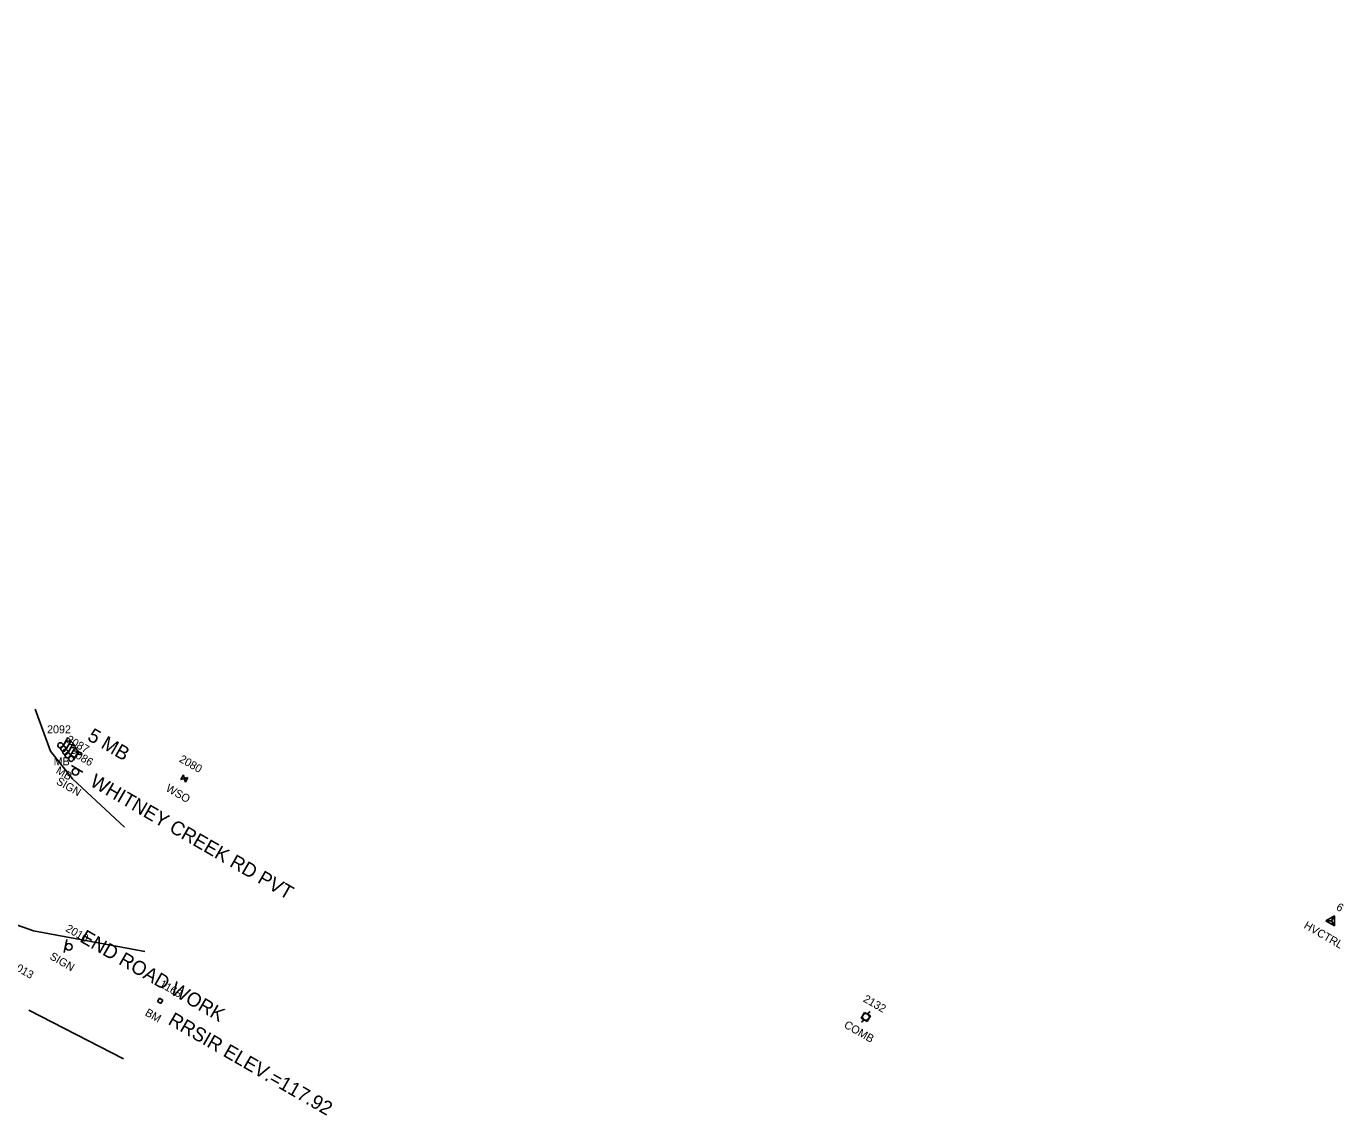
# Model space of a CAD drawing. Extents: x 1402744 to 1403686, y 558513 to 559015.
# Drawn here: x 1403356.7 to 1403685.8, y 558539.7 to 558811.7 of the extents above; entities that cross this region are included whole.
import ezdxf

# ---------------------------------------------------------------- set-up
doc = ezdxf.new("R2010")
doc.units = 0
for name, color, linetype in [('AC1_P', 7, 'Continuous'), ('C_C', 7, 'Continuous'), ('CPBM', 7, 'Continuous'), ('L_A', 7, 'Continuous'), ('L_C', 7, 'Continuous'), ('L_I', 7, 'Continuous'), ('LAPB', 7, 'Continuous'), ('LASF_P', 7, 'Continuous'), ('LMB', 7, 'Continuous'), ('PE_P', 7, 'Continuous'), ('RGP_P_T', 7, 'Continuous'), ('S_A', 7, 'Continuous'), ('S_C', 7, 'Continuous'), ('S_I', 7, 'Continuous'), ('SSGN', 7, 'Continuous'), ('U_A', 7, 'Continuous'), ('U_I', 7, 'Continuous'), ('UP', 7, 'Continuous'), ('UWV', 7, 'Continuous')]:
    doc.layers.add(name, color=color, linetype=linetype)

msp = doc.modelspace()

# ---------------------------------------------------------------- linework, layer by layer
at = {"layer": 'AC1_P'}
for points in [[(1403386.24, 558580.61), (1403358.44, 558585.84), (1403344.75, 558590.61), (1403328.81, 558596.6), (1403325.32, 558596.44), (1403310.99, 558600.7), (1403292.86, 558609), (1403272.78, 558621.76), (1403238.61, 558642.39), (1403216.4, 558658.47), (1403187.94, 558682.38), (1403153.53, 558709.81), (1403121.42, 558736.47), (1403093.01, 558759.4), (1403071.97, 558775.78), (1403055.25, 558783.91), (1403045.68, 558792.74), (1403045.94, 558796.48), (1403040.04, 558803.63), (1403028.4, 558811.71)], [(1403380.97, 558553.8), (1403357.26, 558566)]]:
    msp.add_lwpolyline(points, dxfattribs=at)
at = {"layer": 'CPBM'}
for p, q in [((1403389.41, 558568.12), (1403389.91, 558568.98)), ((1403390.28, 558567.62), (1403389.41, 558568.12)), ((1403389.91, 558568.98), (1403390.78, 558568.48)), ((1403390.1, 558568.3), (1403390.1, 558568.3)), ((1403390.1, 558568.3), (1403390.1, 558568.3)), ((1403390.78, 558568.48), (1403390.28, 558567.62))]:
    msp.add_line(p, q, dxfattribs=at)
at = {"layer": 'LAPB'}
for p, q in [((1403681.32, 558588.29), (1403683.49, 558589.54)), ((1403682.76, 558588.29), (1403683.49, 558589.54)), ((1403683.49, 558587.04), (1403683.49, 558589.54)), ((1403681.32, 558588.29), (1403683.49, 558587.04)), ((1403681.32, 558588.29), (1403682.76, 558588.29)), ((1403682.76, 558588.29), (1403682.76, 558588.29)), ((1403682.76, 558588.29), (1403683.49, 558587.04))]:
    msp.add_line(p, q, dxfattribs=at)
at = {"layer": 'LMB'}
for p, q in [((1403365.19, 558632.14), (1403365.19, 558632.14)), ((1403365.76, 558631.82), (1403367.06, 558634.07)), ((1403366.49, 558630.96), (1403367.79, 558633.2)), ((1403366.61, 558633.29), (1403367.97, 558633.09)), ((1403367, 558630.16), (1403368.3, 558632.41)), ((1403367.05, 558634.07), (1403367.98, 558633.09)), ((1403367.34, 558632.42), (1403368.7, 558632.22)), ((1403367.78, 558633.2), (1403368.71, 558632.23)), ((1403368.3, 558632.41), (1403369.23, 558631.43)), ((1403365.92, 558631.28), (1403365.92, 558631.28)), ((1403366.43, 558630.48), (1403366.43, 558630.48)), ((1403366.98, 558629.65), (1403366.98, 558629.65)), ((1403367.56, 558629.33), (1403368.85, 558631.57)), ((1403367.85, 558631.63), (1403369.22, 558631.43)), ((1403367.86, 558628.78), (1403367.86, 558628.78)), ((1403368.4, 558630.79), (1403369.77, 558630.59)), ((1403368.43, 558628.46), (1403369.73, 558630.71)), ((1403368.85, 558631.57), (1403369.78, 558630.6)), ((1403369.28, 558629.93), (1403370.64, 558629.73)), ((1403369.72, 558630.71), (1403370.65, 558629.73))]:
    msp.add_line(p, q, dxfattribs=at)
for centre in [(1403365.19, 558632.14), (1403365.92, 558631.28), (1403366.43, 558630.48), (1403366.98, 558629.65), (1403367.86, 558628.78)]:
    msp.add_circle(centre, 0.656, dxfattribs=at)
at = {"layer": 'PE_P'}
msp.add_lwpolyline([(1403381.2, 558611.67), (1403368.22, 558623.75), (1403362.7, 558630.72), (1403358.86, 558641.2)], dxfattribs=at)
at = {"layer": 'SSGN'}
for p, q in [((1403367.94, 558627.08), (1403370.82, 558625.41)), ((1403368.95, 558625.53), (1403368.95, 558625.53)), ((1403366.16, 558580.36), (1403366.82, 558583.62)), ((1403367.3, 558581.81), (1403367.3, 558581.81))]:
    msp.add_line(p, q, dxfattribs=at)
for centre in [(1403368.95, 558625.53), (1403367.3, 558581.81)]:
    msp.add_circle(centre, 0.833, dxfattribs=at)
at = {"layer": 'UP'}
for p, q in [((1403565.27, 558564.01), (1403566.1, 558565.45)), ((1403566.71, 558563.18), (1403565.27, 558564.01)), ((1403565.36, 558563), (1403565.99, 558563.59)), ((1403566.1, 558565.45), (1403567.54, 558564.62)), ((1403566.41, 558564.32), (1403566.41, 558564.32)), ((1403567.54, 558564.62), (1403566.71, 558563.18)), ((1403567.46, 558565.63), (1403566.82, 558565.04))]:
    msp.add_line(p, q, dxfattribs=at)
msp.add_circle((1403566.41, 558564.32), 0.833, dxfattribs=at)
at = {"layer": 'UWV'}
for p, q in [((1403395.99, 558623.81), (1403395.24, 558623.61)), ((1403395.91, 558624.76), (1403396.11, 558624.01)), ((1403396.2, 558623.69), (1403396.4, 558622.94)), ((1403397.06, 558624.1), (1403396.31, 558623.89))]:
    msp.add_line(p, q, dxfattribs=at)
for points in [[(1403395.91, 558624.76), (1403395.24, 558623.61)], [(1403396.4, 558622.94), (1403397.06, 558624.1)]]:
    msp.add_lwpolyline(points, dxfattribs=at)
msp.add_lwpolyline([(1403396.36, 558623.73), (1403396.27, 558624.06), (1403395.95, 558623.97), (1403396.04, 558623.65)], close=True, dxfattribs=at)

# ---------------------------------------------------------------- texts
at = {"layer": 'C_C'}
msp.add_text('RRSIR ELEV.=117.92', height=3.5, rotation=330, dxfattribs=at).set_placement((1403391.84, 558562.62))
at = {"layer": 'L_A'}
msp.add_text('MB', height=2, dxfattribs=at).set_placement((1403363.49, 558627.14))
msp.add_text('MB', height=2, rotation=330, dxfattribs=at).set_placement((1403363.89, 558625.3))
at = {"layer": 'L_C'}
msp.add_text('5 MB', height=3.5, rotation=330, dxfattribs=at).set_placement((1403371.69, 558633.59))
at = {"layer": 'L_I'}
msp.add_text('2092', height=2, dxfattribs=at).set_placement((1403361.85, 558635.14))
msp.add_text('2087', height=2, rotation=330, dxfattribs=at).set_placement((1403366.47, 558633.05))
at = {"layer": 'LASF_P'}
for s, p in [('HVCTRL', (1403675.67, 558586.61)), ('BM', (1403386.14, 558564.81))]:
    msp.add_text(s, height=2, rotation=330, dxfattribs=at).set_placement(p)
at = {"layer": 'RGP_P_T'}
for s, p in [('6', (1403683.73, 558591.2)), ('1168', (1403389.72, 558571.98))]:
    msp.add_text(s, height=2, rotation=330, dxfattribs=at).set_placement(p)
at = {"layer": 'S_A'}
for p in [(1403363.96, 558622.61), (1403362.31, 558578.89)]:
    msp.add_text('SIGN', height=2, rotation=330, dxfattribs=at).set_placement(p)
at = {"layer": 'S_C'}
for s, p in [('WHITNEY CREEK RD PVT', (1403372.31, 558622.19)), ('END ROAD WORK', (1403369.81, 558583.24))]:
    msp.add_text(s, height=3.5, rotation=330, dxfattribs=at).set_placement(p)
at = {"layer": 'S_I'}
for s, p in [('2086', (1403367.48, 558629.82)), ('2010', (1403366.3, 558585.83))]:
    msp.add_text(s, height=2, rotation=330, dxfattribs=at).set_placement(p)
at = {"layer": 'U_A'}
for s, p in [('WSO', (1403391.34, 558620.86)), ('COMB', (1403560.78, 558561.79))]:
    msp.add_text(s, height=2, rotation=330, dxfattribs=at).set_placement(p)
at = {"layer": 'U_I'}
for s, p in [('2080', (1403394.69, 558628.16)), ('2013', (1403352.61, 558576.71)), ('2132', (1403565.57, 558568.26))]:
    msp.add_text(s, height=2, rotation=330, dxfattribs=at).set_placement(p)

doc.saveas('drawing.dxf')
